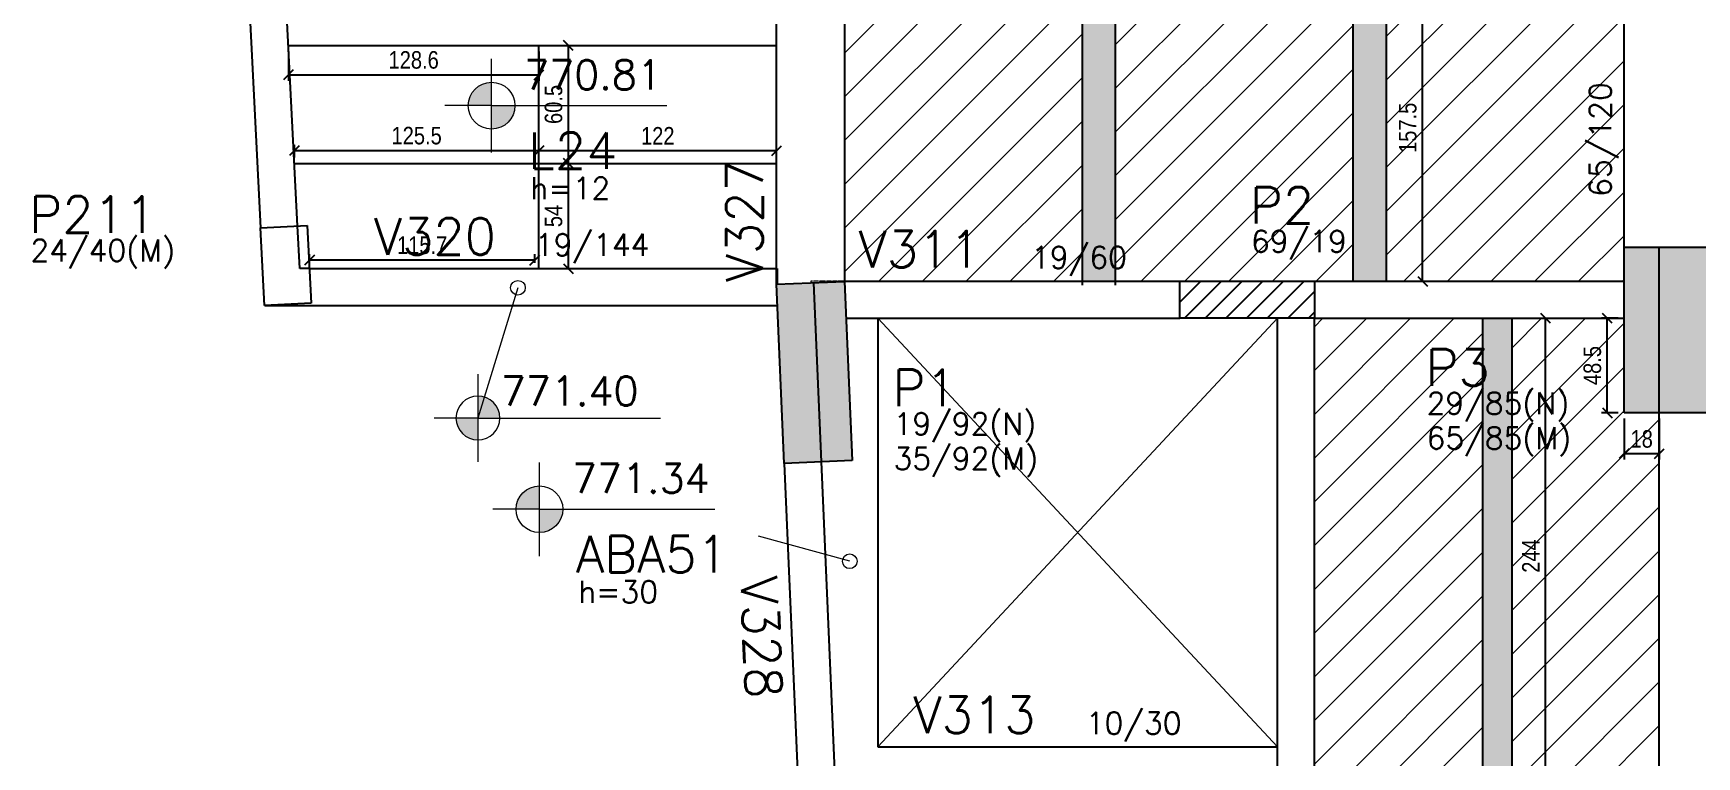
# Model space of a CAD drawing. Extents: x 8513 to 14085, y 1849 to 10799.
# Drawn here: x 9393 to 10247, y 4048 to 4419 of the extents above; entities that cross this region are included whole.
import ezdxf

# ---------------------------------------------------------------- set-up
doc = ezdxf.new("R2010")
doc.units = 0
doc.linetypes.add('FA_Tracejado', pattern=[0.25, 0.15, -0.1])
for name, color, linetype in [('COTA', 241, 'Continuous'), ('Painéis', 200, 'Continuous'), ('Pilares', 5, 'Continuous'), ('VIGAS', 3, 'Continuous'), ('Vázio', 240, 'Continuous')]:
    doc.layers.add(name, color=color, linetype=linetype)
for name, color, linetype, lineweight in [('EST-LAJE-TEXT', 7, 'Continuous', 9), ('EST-PILAR-TEXT', 7, 'Continuous', 9), ('EST-SIMB-Spot Elevations', 7, 'Continuous', 9), ('EST-VIGA', 7, 'Continuous', 30), ('EST-VIGA-TEXT', 7, 'Continuous', 9), ('Hachura', 253, 'Continuous', 9), ('REAPROVEITAMENTO', 7, 'Continuous', 9)]:
    doc.layers.add(name, color=color, linetype=linetype, lineweight=lineweight)
doc.styles.add('COTA TECNICA-50', font='techl___.ttf', dxfattribs={"height": 9})
doc.styles.add('RomanS_IV50', font='romans_IV50.ttf', dxfattribs={"height": 11.25})
doc.styles.add('RomanS_IV50_B', font='', dxfattribs={"height": 18.75})
doc.styles.add('RomanS_IV50_B_1', font='', dxfattribs={"height": 22.5})
doc.styles.get('RomanS_IV50_B').set_extended_font_data('RomanS_IV50', bold=True)
doc.styles.get('RomanS_IV50_B_1').set_extended_font_data('RomanS_IV50', bold=True)
doc.dimstyles.new('PAINEL', dxfattribs={"dimtxt": 9, "dimasz": 5, "dimexe": 3, "dimexo": 3, "dimgap": 3, "dimtad": 1, "dimdec": 1, "dimzin": 12, "dimdsep": 46, "dimtxsty": 'COTA TECNICA-50', "dimblk": 'OBLIQUE', "dimcen": 0, "dimclrd": 4, "dimclre": 4, "dimclrt": 1, "dimadec": 1, "dimazin": 3, "dimtfac": 1, "dimtdec": 1, "dimtmove": 0, "dimatfit": 3, "dimldrblk": 'OBLIQUE', "dimfxl": 1, "dimtolj": 1, "dimtzin": 12, "dimarcsym": 0})
pattern_1 = [(45, (-181390.063, -29748.07), (-11.2253202, 11.2253202), [])]

# ---------------------------------------------------------------- blocks, each defined once
blk = doc.blocks.new('FA_Floor_TAG_SURVEY_R01 - NIV_TIT_H_TXT1__TXT2_Menor-2303205-BUSINESS')
at = {"layer": 'EST-LAJE-TEXT'}
h = blk.add_hatch(color=256, dxfattribs=at)
edge = h.paths.add_edge_path(flags=0)
edge.add_line((-0.28, 0.565), (-0.28, 0.405))
edge.add_line((-0.28, 0.405), (-0.44, 0.405))
edge.add_arc((-0.28, 0.405), 0.16, 90, 180, ccw=False)
h = blk.add_hatch(color=256, dxfattribs=at)
edge = h.paths.add_edge_path(flags=0)
edge.add_arc((-0.28, 0.405), 0.16, -90, 0, ccw=False)
edge.add_line((-0.28, 0.245), (-0.28, 0.405))
edge.add_line((-0.28, 0.405), (-0.12, 0.405))
for p, q in [((-0.28, 0.085), (-0.28, 0.725)), ((-0.28, 0.405), (-0.6, 0.405)), ((-0.28, 0.405), (0.92, 0.405))]:
    blk.add_line(p, q, dxfattribs=at)
blk.add_circle((-0.28, 0.405), 0.16, dxfattribs=at)
blk = doc.blocks.new('Spot Elevations - Nivel_Planta_MENOR-2363178-BUSINESS')
at = {"layer": 'EST-SIMB-Spot Elevations'}
h = blk.add_hatch(color=256, dxfattribs=at)
edge = h.paths.add_edge_path(flags=0)
edge.add_line((0, 0), (-0.15, 0))
edge.add_arc((0, 0), 0.15, 90, 180, ccw=False)
edge.add_line((0, 0.15), (0, 0))
h = blk.add_hatch(color=256, dxfattribs=at)
edge = h.paths.add_edge_path(flags=0)
edge.add_line((0, 0), (0.15, 0))
edge.add_arc((0, 0), 0.15, 270, 360, ccw=False)
edge.add_line((0, -0.15), (0, 0))
for p, q in [((0, -0.3), (0, 0.3)), ((0, 0), (1.25, 0)), ((0, 0), (-0.3, 0))]:
    blk.add_line(p, q, dxfattribs=at)
blk.add_circle((0, 0), 0.15, dxfattribs=at)
blk = doc.blocks.new('_Oblique')
at = {"color": 0, "linetype": 'ByBlock', "lineweight": -2}
blk.add_line((-0.5, -0.5), (0.5, 0.5), dxfattribs=at)
blk = doc.blocks.new('*D500')
at = {"layer": 'COTA', "color": 4, "lineweight": -2, "transparency": 16777216}
for p, q in [((10209.51, 4221.51), (10209.51, 4200.48)), ((10227.51, 4221.51), (10227.51, 4200.48)), ((10227.51, 4203.48), (10209.51, 4203.48))]:
    blk.add_line(p, q, dxfattribs=at)
at = {"layer": 'Defpoints', "color": 0, "transparency": 16777216}
for p in [(10209.51, 4224.51), (10227.51, 4224.51), (10209.51, 4203.48)]:
    blk.add_point(p, dxfattribs=at)
at = {"layer": 'COTA', "color": 4, "lineweight": -2, "transparency": 16777216, "xscale": 5, "yscale": 5, "zscale": 5, "rotation": 180}
blk.add_blockref('_Oblique', (10209.51, 4203.48), dxfattribs=at)
at = {"layer": 'COTA', "color": 4, "lineweight": -2, "transparency": 16777216, "xscale": 5, "yscale": 5, "zscale": 5}
blk.add_blockref('_Oblique', (10227.51, 4203.48), dxfattribs=at)
at = {"layer": 'COTA', "color": 1, "transparency": 16777216, "insert": (10218.51, 4211.06), "char_height": 9, "attachment_point": 5, "style": 'COTA TECNICA-50'}
blk.add_mtext('\\A1;18', dxfattribs=at)
blk = doc.blocks.new('*D503')
at = {"layer": 'COTA', "color": 4, "lineweight": -2, "transparency": 16777216}
for p, q in [((10206.51, 4273.01), (10197.84, 4273.01)), ((10200.84, 4224.51), (10200.84, 4273.01)), ((10206.51, 4224.51), (10197.84, 4224.51))]:
    blk.add_line(p, q, dxfattribs=at)
at = {"layer": 'Defpoints', "color": 0, "transparency": 16777216}
for p in [(10200.84, 4273.01), (10209.51, 4273.01), (10209.51, 4224.51)]:
    blk.add_point(p, dxfattribs=at)
at = {"layer": 'COTA', "color": 4, "lineweight": -2, "transparency": 16777216, "xscale": 5, "yscale": 5, "zscale": 5}
for p, rotation in [((10200.84, 4273.01), 90), ((10200.84, 4224.51), 270)]:
    blk.add_blockref('_Oblique', p, dxfattribs=dict(at, rotation=rotation))
at = {"layer": 'COTA', "color": 1, "transparency": 16777216, "insert": (10193.22, 4248.76), "char_height": 9, "attachment_point": 5, "rotation": 90, "style": 'COTA TECNICA-50'}
blk.add_mtext('\\A1;48.5', dxfattribs=at)
blk = doc.blocks.new('*D508')
at = {"layer": 'COTA', "color": 4, "lineweight": -2, "transparency": 16777216}
for p, q in [((10155.01, 4273.01), (10172.2, 4273.01)), ((10169.2, 4029.01), (10169.2, 4273.01)), ((10155.01, 4029.01), (10172.2, 4029.01))]:
    blk.add_line(p, q, dxfattribs=at)
at = {"layer": 'Defpoints', "color": 0, "transparency": 16777216}
for p in [(10152.01, 4273.01), (10169.2, 4273.01), (10152.01, 4029.01)]:
    blk.add_point(p, dxfattribs=at)
at = {"layer": 'COTA', "color": 4, "lineweight": -2, "transparency": 16777216, "xscale": 5, "yscale": 5, "zscale": 5}
for p, rotation in [((10169.2, 4273.01), 90), ((10169.2, 4029.01), 270)]:
    blk.add_blockref('_Oblique', p, dxfattribs=dict(at, rotation=rotation))
at = {"layer": 'COTA', "color": 1, "transparency": 16777216, "insert": (10161.63, 4151.01), "char_height": 9, "attachment_point": 5, "rotation": 90, "style": 'COTA TECNICA-50'}
blk.add_mtext('\\A1;244', dxfattribs=at)
blk = doc.blocks.new('*D688')
at = {"layer": 'COTA', "color": 4, "lineweight": -2, "transparency": 16777216}
for p, q in [((10090.51, 4449.51), (10109.08, 4449.51)), ((10106.08, 4292.01), (10106.08, 4449.51)), ((10090.51, 4292.01), (10109.08, 4292.01))]:
    blk.add_line(p, q, dxfattribs=at)
at = {"layer": 'Defpoints', "color": 0, "transparency": 16777216}
for p in [(10087.51, 4449.51), (10106.08, 4449.51), (10087.51, 4292.01)]:
    blk.add_point(p, dxfattribs=at)
at = {"layer": 'COTA', "color": 4, "lineweight": -2, "transparency": 16777216, "xscale": 5, "yscale": 5, "zscale": 5}
for p, rotation in [((10106.08, 4449.51), 90), ((10106.08, 4292.01), 270)]:
    blk.add_blockref('_Oblique', p, dxfattribs=dict(at, rotation=rotation))
at = {"layer": 'COTA', "color": 1, "transparency": 16777216, "insert": (10098.48, 4370.76), "char_height": 9, "attachment_point": 5, "rotation": 90, "style": 'COTA TECNICA-50'}
blk.add_mtext('\\A1;157.5', dxfattribs=at)
blk = doc.blocks.new('*D742')
at = {"layer": 'COTA', "color": 4, "lineweight": -2, "transparency": 16777216}
for p, q in [((9527.01, 4355.51), (9527.01, 4362.1)), ((9527.01, 4359.1), (9652.51, 4359.1)), ((9652.51, 4355.51), (9652.51, 4362.1))]:
    blk.add_line(p, q, dxfattribs=at)
at = {"layer": 'Defpoints', "color": 0, "transparency": 16777216}
for p in [(9652.51, 4359.1), (9527.01, 4352.51), (9652.51, 4352.51)]:
    blk.add_point(p, dxfattribs=at)
at = {"layer": 'COTA', "color": 4, "lineweight": -2, "transparency": 16777216, "xscale": 5, "yscale": 5, "zscale": 5, "rotation": 180}
blk.add_blockref('_Oblique', (9527.01, 4359.1), dxfattribs=at)
at = {"layer": 'COTA', "color": 4, "lineweight": -2, "transparency": 16777216, "xscale": 5, "yscale": 5, "zscale": 5}
blk.add_blockref('_Oblique', (9652.51, 4359.1), dxfattribs=at)
at = {"layer": 'COTA', "color": 1, "transparency": 16777216, "insert": (9589.76, 4366.7), "char_height": 9, "attachment_point": 5, "style": 'COTA TECNICA-50'}
blk.add_mtext('\\A1;125.5', dxfattribs=at)
blk = doc.blocks.new('*D743')
at = {"layer": 'COTA', "color": 4, "lineweight": -2, "transparency": 16777216}
for p, q in [((9652.51, 4355.51), (9652.51, 4362.1)), ((9652.51, 4359.1), (9774.51, 4359.1)), ((9774.51, 4355.51), (9774.51, 4362.1))]:
    blk.add_line(p, q, dxfattribs=at)
at = {"layer": 'Defpoints', "color": 0, "transparency": 16777216}
for p in [(9774.51, 4359.1), (9652.51, 4352.51), (9774.51, 4352.51)]:
    blk.add_point(p, dxfattribs=at)
at = {"layer": 'COTA', "color": 4, "lineweight": -2, "transparency": 16777216, "xscale": 5, "yscale": 5, "zscale": 5, "rotation": 180}
blk.add_blockref('_Oblique', (9652.51, 4359.1), dxfattribs=at)
at = {"layer": 'COTA', "color": 4, "lineweight": -2, "transparency": 16777216, "xscale": 5, "yscale": 5, "zscale": 5}
blk.add_blockref('_Oblique', (9774.51, 4359.1), dxfattribs=at)
at = {"layer": 'COTA', "color": 1, "transparency": 16777216, "insert": (9713.51, 4366.66), "char_height": 9, "attachment_point": 5, "style": 'COTA TECNICA-50'}
blk.add_mtext('\\A1;122', dxfattribs=at)
blk = doc.blocks.new('*D744')
at = {"layer": 'COTA', "color": 4, "lineweight": -2, "transparency": 16777216}
for p, q in [((9655.51, 4352.51), (9670.65, 4352.51)), ((9667.65, 4298.51), (9667.65, 4352.51)), ((9655.51, 4298.51), (9670.65, 4298.51))]:
    blk.add_line(p, q, dxfattribs=at)
at = {"layer": 'Defpoints', "color": 0, "transparency": 16777216}
for p in [(9652.51, 4352.51), (9667.65, 4352.51), (9652.51, 4298.51)]:
    blk.add_point(p, dxfattribs=at)
at = {"layer": 'COTA', "color": 4, "lineweight": -2, "transparency": 16777216, "xscale": 5, "yscale": 5, "zscale": 5}
for p, rotation in [((9667.65, 4352.51), 90), ((9667.65, 4298.51), 270)]:
    blk.add_blockref('_Oblique', p, dxfattribs=dict(at, rotation=rotation))
at = {"layer": 'COTA', "color": 1, "transparency": 16777216, "insert": (9660.05, 4325.51), "char_height": 9, "attachment_point": 5, "rotation": 90, "style": 'COTA TECNICA-50'}
blk.add_mtext('\\A1;54', dxfattribs=at)
blk = doc.blocks.new('*D745')
at = {"layer": 'COTA', "color": 4, "lineweight": -2, "transparency": 16777216}
for p, q in [((9655.51, 4413.01), (9670.65, 4413.01)), ((9667.65, 4352.51), (9667.65, 4413.01)), ((9655.51, 4352.51), (9670.65, 4352.51))]:
    blk.add_line(p, q, dxfattribs=at)
at = {"layer": 'Defpoints', "color": 0, "transparency": 16777216}
for p in [(9652.51, 4413.01), (9667.65, 4413.01), (9652.51, 4352.51)]:
    blk.add_point(p, dxfattribs=at)
at = {"layer": 'COTA', "color": 4, "lineweight": -2, "transparency": 16777216, "xscale": 5, "yscale": 5, "zscale": 5}
for p, rotation in [((9667.65, 4413.01), 90), ((9667.65, 4352.51), 270)]:
    blk.add_blockref('_Oblique', p, dxfattribs=dict(at, rotation=rotation))
at = {"layer": 'COTA', "color": 1, "transparency": 16777216, "insert": (9660.05, 4382.76), "char_height": 9, "attachment_point": 5, "rotation": 90, "style": 'COTA TECNICA-50'}
blk.add_mtext('\\A1;60.5', dxfattribs=at)
blk = doc.blocks.new('*D746')
at = {"layer": 'COTA', "color": 4, "lineweight": -2, "transparency": 16777216}
for p, q in [((9523.94, 4410.01), (9523.94, 4394.95)), ((9652.51, 4410.01), (9652.51, 4394.95)), ((9523.94, 4397.95), (9652.51, 4397.95))]:
    blk.add_line(p, q, dxfattribs=at)
at = {"layer": 'Defpoints', "color": 0, "transparency": 16777216}
for p in [(9523.94, 4413.01), (9652.51, 4413.01), (9652.51, 4397.95)]:
    blk.add_point(p, dxfattribs=at)
at = {"layer": 'COTA', "color": 4, "lineweight": -2, "transparency": 16777216, "xscale": 5, "yscale": 5, "zscale": 5, "rotation": 180}
blk.add_blockref('_Oblique', (9523.94, 4397.95), dxfattribs=at)
at = {"layer": 'COTA', "color": 4, "lineweight": -2, "transparency": 16777216, "xscale": 5, "yscale": 5, "zscale": 5}
blk.add_blockref('_Oblique', (9652.51, 4397.95), dxfattribs=at)
at = {"layer": 'COTA', "color": 1, "transparency": 16777216, "insert": (9588.23, 4405.56), "char_height": 9, "attachment_point": 5, "style": 'COTA TECNICA-50'}
blk.add_mtext('\\A1;128.6', dxfattribs=at)
blk = doc.blocks.new('*D747')
at = {"layer": 'COTA', "color": 4, "lineweight": -2, "transparency": 16777216}
for p, q in [((9534.76, 4301.51), (9534.76, 4305.86)), ((9650.43, 4301.51), (9650.43, 4305.86)), ((9650.43, 4302.86), (9534.76, 4302.86))]:
    blk.add_line(p, q, dxfattribs=at)
at = {"layer": 'Defpoints', "color": 0, "transparency": 16777216}
for p in [(9534.76, 4302.86), (9534.76, 4298.51), (9650.43, 4298.51)]:
    blk.add_point(p, dxfattribs=at)
at = {"layer": 'COTA', "color": 4, "lineweight": -2, "transparency": 16777216, "xscale": 5, "yscale": 5, "zscale": 5, "rotation": 180}
blk.add_blockref('_Oblique', (9534.76, 4302.86), dxfattribs=at)
at = {"layer": 'COTA', "color": 4, "lineweight": -2, "transparency": 16777216, "xscale": 5, "yscale": 5, "zscale": 5}
blk.add_blockref('_Oblique', (9650.43, 4302.86), dxfattribs=at)
at = {"layer": 'COTA', "color": 1, "transparency": 16777216, "insert": (9592.59, 4310.46), "char_height": 9, "attachment_point": 5, "style": 'COTA TECNICA-50'}
blk.add_mtext('\\A1;115.7', dxfattribs=at)

msp = doc.modelspace()

# ---------------------------------------------------------------- hatches: boundary and pattern name
at = {"layer": 'Hachura'}
h = msp.add_hatch(color=256, dxfattribs=at)
h.paths.add_polyline_path([(9931.51, 4693.51), (9948.51, 4693.51), (9948.51, 4937.51), (9931.51, 4937.51)])
h.paths.add_polyline_path([(9948.51, 4693.51), (9931.51, 4693.51), (9931.51, 4449.51), (9948.51, 4449.51)])
h.paths.add_polyline_path([(9948.51, 4449.51), (9931.51, 4449.51), (9931.51, 4292.01), (9948.51, 4292.01)])
h.paths.add_polyline_path([(10087.51, 4449.51), (10070.51, 4449.51), (10070.51, 4292.01), (10087.51, 4292.01)])
h.paths.add_polyline_path([(10087.51, 4693.51), (10070.51, 4693.51), (10070.51, 4449.51), (10087.51, 4449.51)])
h.paths.add_polyline_path([(10070.51, 4693.51), (10087.51, 4693.51), (10087.51, 4937.51), (10070.51, 4937.51)])
h = msp.add_hatch(color=256, dxfattribs=at)
h.paths.add_polyline_path([(10152.01, 4273.01), (10137.01, 4273.01), (10137.01, 4029.01), (10152.01, 4029.01)])
h.paths.add_polyline_path([(10152.01, 4029.01), (10137.01, 4029.01), (10137.01, 3785.01), (10152.01, 3785.01)])
h.paths.add_polyline_path([(10152.01, 3785.01), (10137.01, 3785.01), (10137.01, 3424.01), (10152.01, 3424.01)])
at = {"layer": 'Pilares'}
for points in [[(10209.51, 4224.51), (10274.51, 4224.51), (10274.51, 4309.51), (10209.51, 4309.51)], [(9778.4, 4198.55), (9813.37, 4200.05), (9809.42, 4291.96), (9774.46, 4290.46)]]:
    msp.add_hatch(color=5, dxfattribs=at).paths.add_polyline_path(points, flags=0)
h = msp.add_hatch(dxfattribs=at)
h.set_pattern_fill('FP_1', color=5, style=0, pattern_type=2)
h.set_pattern_definition([(45, (10227.5145, 3498.507), (-5.3033, 5.3033), [])])
h.paths.add_polyline_path([(10050.51, 4273.01), (10050.51, 4292.01), (9981.51, 4292.01), (9981.51, 4273.01)], flags=0)
at = {"layer": 'REAPROVEITAMENTO'}
h = msp.add_hatch(dxfattribs=at)
h.set_pattern_fill('ANSI31', color=251, scale=5, style=0)
h.set_pattern_definition(pattern_1)
h.paths.add_polyline_path([(9931.51, 4449.51), (9809.51, 4449.51), (9809.51, 4292.01), (9931.51, 4292.01)])
h.paths.add_polyline_path([(10070.51, 4449.51), (9948.51, 4449.51), (9948.51, 4292.01), (9981.51, 4292.01), (10050.51, 4292.01), (10070.51, 4292.01)])
h.paths.add_polyline_path([(10087.51, 4292.01), (10209.51, 4292.01), (10209.51, 4309.51), (10209.51, 4449.51), (10087.51, 4449.51)])
h.paths.add_polyline_path([(10274.51, 4309.51), (10274.51, 4271.51), (10396.51, 4271.51), (10396.51, 4455.51), (10274.51, 4455.51)])
h.paths.add_polyline_path([(10591.51, 4455.51), (10469.51, 4455.51), (10469.51, 4271.51), (10591.51, 4271.51)])
h.paths.add_polyline_path([(10626.51, 4271.51), (10748.51, 4271.51), (10748.51, 4455.51), (10626.51, 4455.51)])
h.paths.add_polyline_path([(10809.01, 4455.51), (10748.51, 4455.51), (10748.51, 4271.51), (10809.01, 4271.51)])
h.paths.add_polyline_path([(10825.01, 4271.51), (10947.01, 4271.51), (10947.01, 4291.51), (10947.01, 4455.51), (10825.01, 4455.51)])
h = msp.add_hatch(dxfattribs=at)
h.set_pattern_fill('ANSI31', color=251, scale=5, style=0)
h.set_pattern_definition(pattern_1)
h.paths.add_polyline_path([(10137.01, 3513.51), (10019.01, 3513.51), (10019.01, 3424.01), (10137.01, 3424.01)])
h.paths.add_polyline_path([(10137.01, 3574.01), (10050.51, 3574.01), (10019.01, 3574.01), (10019.01, 3513.51), (10137.01, 3513.51)])
h.paths.add_polyline_path([(10227.51, 3546.01), (10152.01, 3546.01), (10152.01, 3424.01), (10227.51, 3424.01)])
h.paths.add_polyline_path([(10202.01, 3636.01), (10152.01, 3636.01), (10152.01, 3546.01), (10227.51, 3546.01), (10227.51, 3566.51), (10202.01, 3566.51)])
h.paths.add_polyline_path([(10227.51, 3785.01), (10152.01, 3785.01), (10152.01, 3636.01), (10202.01, 3636.01), (10202.01, 3686.51), (10227.51, 3686.51)])
h.paths.add_polyline_path([(10137.01, 3785.01), (10050.51, 3785.01), (10050.51, 3593.01), (10050.51, 3574.01), (10137.01, 3574.01)])
h.paths.add_polyline_path([(10137.01, 4029.01), (10050.51, 4029.01), (10050.51, 3785.01), (10137.01, 3785.01)])
h.paths.add_polyline_path([(10227.51, 4029.01), (10152.01, 4029.01), (10152.01, 3785.01), (10227.51, 3785.01)])
h.paths.add_polyline_path([(10227.51, 4224.51), (10209.51, 4224.51), (10209.51, 4273.01), (10152.01, 4273.01), (10152.01, 4029.01), (10227.51, 4029.01)])
h.paths.add_polyline_path([(10137.01, 4273.01), (10050.51, 4273.01), (10050.51, 4029.01), (10137.01, 4029.01)])
h.paths.add_polyline_path([(10010.19, 3423.99), (10071.06, 3423.99), (10071.06, 3447.83), (10010.19, 3447.83)], flags=9)
h.paths.add_polyline_path([(10227.53, 3713.32), (10227.53, 3774.19), (10203.69, 3774.19), (10203.69, 3713.32)], flags=9)
h.paths.add_polyline_path([(10055.81, 3597.41), (10116.68, 3597.41), (10116.68, 3621.25), (10055.81, 3621.25)], flags=24)
h.paths.add_polyline_path([(10052.18, 3607.72), (10097.63, 3607.72), (10097.63, 3647.25), (10052.18, 3647.25)], flags=24)
h.paths.add_polyline_path([(10055.81, 3597.41), (10116.68, 3597.41), (10116.68, 3621.25), (10055.81, 3621.25)], flags=24)
h.paths.add_polyline_path([(10052.18, 3607.72), (10097.63, 3607.72), (10097.63, 3647.25), (10052.18, 3647.25)], flags=24)

# ---------------------------------------------------------------- linework, layer by layer
at = {"layer": 'EST-LAJE-TEXT'}
msp.add_line((9812.08, 4148.31), (9765.28, 4161.24), dxfattribs=at)
msp.add_circle((9812.08, 4148.31), 3.75, dxfattribs=at)
at = {"layer": 'EST-SIMB-Spot Elevations'}
msp.add_line((9641.76, 4288.68), (9621.19, 4221.81), dxfattribs=at)
msp.add_circle((9641.76, 4288.68), 3.75, dxfattribs=at)
at = {"layer": 'EST-VIGA', "linetype": 'FA_Tracejado', "lineweight": 20}
for points in [[(9809.51, 4290.01), (9809.51, 4290), (9809.51, 4289.98), (9809.51, 4289.97)], [(9809.51, 4289.97), (9809.51, 4289.98), (9809.51, 4290), (9809.51, 4290.01)]]:
    msp.add_open_spline(points, degree=3, dxfattribs=at)
at = {"layer": 'Painéis', "ltscale": 70}
for p, q in [((9931.51, 4290.01), (9931.51, 4937.51)), ((9948.51, 4290.01), (9948.51, 4937.51)), ((10070.51, 4292.01), (10070.51, 4937.51)), ((10087.51, 4292.01), (10087.51, 4937.51)), ((9652.51, 4298.51), (9652.51, 4413.01)), ((9527.01, 4352.51), (9774.51, 4352.51)), ((10137.01, 3424.01), (10137.01, 4273.01)), ((10152.01, 3424.01), (10152.01, 4273.01))]:
    msp.add_line(p, q, dxfattribs=at)
at = {"layer": 'Pilares', "color": 5}
for p, q in [((9509.67, 4319.46), (9533.64, 4320.67)), ((9533.64, 4320.67), (9535.67, 4280.72)), ((9511.7, 4279.51), (9509.67, 4319.46)), ((10209.51, 4224.51), (10209.51, 4309.51)), ((10209.51, 4309.51), (10274.51, 4309.51)), ((9774.46, 4290.46), (9809.42, 4291.96)), ((9778.4, 4198.55), (9774.46, 4290.46)), ((9809.42, 4291.96), (9813.37, 4200.05)), ((9981.51, 4273.01), (9981.51, 4292.01)), ((9981.51, 4292.01), (10050.51, 4292.01)), ((10050.51, 4292.01), (10050.51, 4273.01)), ((9535.67, 4280.72), (9511.7, 4279.51)), ((10050.51, 4273.01), (9981.51, 4273.01)), ((10274.51, 4224.51), (10209.51, 4224.51)), ((9813.37, 4200.05), (9778.4, 4198.55))]:
    msp.add_line(p, q, dxfattribs=at)
at = {"layer": 'Pilares'}
for p, q in [((10227.51, 4224.51), (10227.51, 4309.51)), ((9793.44, 4291.28), (9797.38, 4199.37))]:
    msp.add_line(p, q, dxfattribs=at)
at = {"layer": 'VIGAS', "color": 3}
for p, q in [((9774.51, 4290.47), (9774.51, 5960.01)), ((9809.51, 4290.01), (9809.51, 5960.01)), ((10209.51, 4309.51), (10209.51, 5950.01)), ((9485.88, 4787.8), (9509.67, 4319.46)), ((9528.64, 4320.42), (9504.85, 4788.76)), ((9523.94, 4413.01), (9774.51, 4413.01)), ((9534.76, 4298.51), (9774.88, 4298.51)), ((9774.88, 4298.51), (9774.88, 4290.48)), ((9809.51, 4292.01), (9981.51, 4292.01)), ((10050.51, 4292.01), (10209.51, 4292.01)), ((9511.79, 4279.51), (9774.88, 4279.51)), ((9774.88, 4280.39), (9774.88, 4279.51)), ((9810.24, 4273.01), (9981.51, 4273.01)), ((9826.51, 4273.01), (9826.51, 4053.01)), ((10031.51, 3593.01), (10031.51, 4273.01)), ((10050.51, 3593.01), (10050.51, 4273.01)), ((10050.51, 4273.01), (10209.51, 4273.01)), ((10227.51, 3686.51), (10227.51, 4224.51)), ((9778.4, 4198.55), (9802.24, 3642.59)), ((9797.38, 4199.36), (9821.22, 3643.4)), ((9826.51, 4053.01), (10031.51, 4053.01))]:
    msp.add_line(p, q, dxfattribs=at)
at = {"layer": 'VIGAS', "color": 3, "linetype": 'FA_Tracejado', "lineweight": 20}
for p, q in [((9792.01, 4292.01), (9792.01, 4291.22)), ((9809.51, 4292.01), (9792.01, 4292.01))]:
    msp.add_line(p, q, dxfattribs=at)
at = {"layer": 'Vázio'}
for p, q in [((9529.76, 4298.51), (9528.64, 4320.41)), ((9534.76, 4298.51), (9529.76, 4298.51))]:
    msp.add_line(p, q, dxfattribs=at)
at = {"layer": 'Vázio', "linetype": 'Continuous', "lineweight": 9}
for p, q in [((10031.51, 4273.01), (9826.51, 4053.01)), ((9826.51, 4273.01), (10031.51, 4053.01))]:
    msp.add_line(p, q, dxfattribs=at)

# ---------------------------------------------------------------- block references
at = {"layer": 'EST-LAJE-TEXT', "xscale": 74.99999999999996, "yscale": 74.99999999999996, "zscale": 74.99999999999996}
for p in [(9649.23, 4351.76), (9673.78, 4144.64)]:
    msp.add_blockref('FA_Floor_TAG_SURVEY_R01 - NIV_TIT_H_TXT1__TXT2_Menor-2303205-BUSINESS', p, dxfattribs=at)
at = {"layer": 'EST-SIMB-Spot Elevations', "extrusion": (0, 0, -1), "xscale": 74.99999999999996, "yscale": 74.99999999999996, "zscale": 74.99999999999996, "rotation": 180}
msp.add_blockref('Spot Elevations - Nivel_Planta_MENOR-2363178-BUSINESS', (-9621.19, 4221.81), dxfattribs=at)

# ---------------------------------------------------------------- texts
at = {"layer": 'EST-LAJE-TEXT', "lineweight": 30, "attachment_point": 1}
for s, insert, char_height, width, style in [('770.81', (9644.93, 4405.48), 15, 99.8101, 'RomanS_IV50_B'), ('h=12', (9648.15, 4345.36), 11.25, 58.924, 'RomanS_IV50'), ('771.34', (9669.48, 4198.36), 15, 99.8101, 'RomanS_IV50_B'), ('h=30', (9672.71, 4138.24), 11.25, 58.924, 'RomanS_IV50')]:
    msp.add_mtext(s, dxfattribs=dict(at, insert=insert, char_height=char_height, width=width, style=style))
at = {"layer": 'EST-LAJE-TEXT', "lineweight": 50, "char_height": 18.75, "attachment_point": 1, "style": 'RomanS_IV50_B_1'}
for s, insert, width in [('L24', (9647.02, 4368.43), 63.7342), ('ABA51', (9671.58, 4161.31), 111.2341)]:
    msp.add_mtext(s, dxfattribs=dict(at, insert=insert, width=width))
at = {"layer": 'EST-PILAR-TEXT', "lineweight": 50, "attachment_point": 1}
for s, insert, char_height, width, style in [('P2', (10017.45, 4340.33), 18.75, 46.2975, 'RomanS_IV50_B_1'), ('P2', (10017.45, 4340.33), 18.75, 46.2975, 'RomanS_IV50_B_1'), ('P211', (9390.99, 4335.66), 18.75, 91.9936, 'RomanS_IV50_B_1'), ('69/19', (10018, 4318.14), 11.25, 70.3481, 'RomanS_IV50'), ('69/19', (10018, 4318.14), 11.25, 70.3481, 'RomanS_IV50'), ('24/40(M)', (9391.54, 4313.48), 11.25, 105.8227, 'RomanS_IV50'), ('P3', (10107.56, 4257.17), 18.75, 46.2975, 'RomanS_IV50_B_1'), ('P3', (10107.56, 4257.17), 18.75, 46.2975, 'RomanS_IV50_B_1'), ('P1', (9834, 4246.68), 18.75, 46.2975, 'RomanS_IV50_B_1'), ('P1', (9834, 4246.68), 18.75, 46.2975, 'RomanS_IV50_B_1'), ('29/85(N)', (10108.11, 4234.99), 11.25, 104.6202, 'RomanS_IV50'), ('19/92(N)', (9834.54, 4224.49), 11.25, 104.6202, 'RomanS_IV50'), ('65/85(M)', (10108.11, 4217.18), 11.25, 105.8227, 'RomanS_IV50'), ('35/92(M)', (9834.54, 4206.68), 11.25, 105.8227, 'RomanS_IV50')]:
    msp.add_mtext(s, dxfattribs=dict(at, insert=insert, char_height=char_height, width=width, style=style))
at = {"layer": 'EST-SIMB-Spot Elevations', "insert": (9632.96, 4243.2), "char_height": 15, "width": 97.7561, "attachment_point": 1, "line_spacing_factor": 0.982397, "style": 'RomanS_IV50_B'}
msp.add_mtext('771.40', dxfattribs=at)
at = {"layer": 'EST-VIGA-TEXT', "lineweight": 30, "insert": (10191.65, 4335.36), "char_height": 11.25, "width": 84.1772, "attachment_point": 1, "rotation": 90, "style": 'RomanS_IV50'}
msp.add_mtext('65/120', dxfattribs=at)
at = {"layer": 'EST-VIGA-TEXT', "lineweight": 50, "char_height": 18.75, "width": 88.9873, "attachment_point": 1, "style": 'RomanS_IV50_B_1'}
for s, insert, rotation in [('V327', (9748.63, 4291.52), 90), ('V328', (9774.79, 4141.05), 272.45568)]:
    msp.add_mtext(s, dxfattribs=dict(at, insert=insert, rotation=rotation))
for s, insert in [('V320', (9567.81, 4324.39)), ('V311', (9816.56, 4317.89)), ('V313', (9844.71, 4078.89))]:
    msp.add_mtext(s, dxfattribs=dict(at, insert=insert))
at = {"layer": 'EST-VIGA-TEXT', "lineweight": 30, "char_height": 11.25, "attachment_point": 1, "style": 'RomanS_IV50'}
for s, insert, width in [('19/144', (9650.43, 4316.37), 84.1772), ('19/60', (9905.12, 4309.87), 70.3481), ('10/30', (9933.19, 4070.87), 70.3481)]:
    msp.add_mtext(s, dxfattribs=dict(at, insert=insert, width=width))

# ---------------------------------------------------------------- dimensions: what is measured, and where the dimension line sits
at = {"layer": 'COTA'}
for base, p1, p2, picture, middle in [((10106.08, 4449.51), (10087.51, 4292.01), (10087.51, 4449.51), '*D688', (10098.48, 4370.76)), ((9667.65, 4352.51), (9652.51, 4298.51), (9652.51, 4352.51), '*D744', (9660.05, 4325.51)), ((10200.84, 4273.01), (10209.51, 4224.51), (10209.51, 4273.01), '*D503', (10193.22, 4248.76))]:
    dim = msp.add_linear_dim(base=base, p1=p1, p2=p2, angle=90, dimstyle='PAINEL', dxfattribs=at)
    dim.commit()
    dim.dimension.update_dxf_attribs({"geometry": picture, "text_midpoint": middle})
for base, p1, p2, picture, middle in [((9667.65, 4413.01), (9652.51, 4352.51), (9652.51, 4413.01), '*D745', (9660.05, 4382.76)), ((10169.2, 4273.01), (10152.01, 4029.01), (10152.01, 4273.01), '*D508', (10161.63, 4151.01))]:
    dim = msp.add_linear_dim(base=base, p1=p1, p2=p2, angle=90, dimstyle='PAINEL', override={"dimtmove": 1}, dxfattribs=at)
    dim.commit()
    dim.dimension.update_dxf_attribs({"geometry": picture, "text_midpoint": middle})
for base, p1, p2, picture, middle in [((9652.51, 4397.95), (9523.94, 4413.01), (9652.51, 4413.01), '*D746', (9588.23, 4405.56)), ((9652.51, 4359.1), (9527.01, 4352.51), (9652.51, 4352.51), '*D742', (9589.76, 4366.7)), ((9534.76, 4302.86), (9650.43, 4298.51), (9534.76, 4298.51), '*D747', (9592.59, 4310.46)), ((10209.51, 4203.48), (10227.51, 4224.51), (10209.51, 4224.51), '*D500', (10218.51, 4211.06))]:
    dim = msp.add_linear_dim(base=base, p1=p1, p2=p2, dimstyle='PAINEL', dxfattribs=at)
    dim.commit()
    dim.dimension.update_dxf_attribs({"geometry": picture, "text_midpoint": middle})
dim = msp.add_linear_dim(base=(9774.51, 4359.1), p1=(9652.51, 4352.51), p2=(9774.51, 4352.51), dimstyle='PAINEL', override={"dimtmove": 1}, dxfattribs=at)
dim.commit()
dim.dimension.update_dxf_attribs({"geometry": '*D743', "text_midpoint": (9713.51, 4366.66)})

doc.saveas('drawing.dxf')
